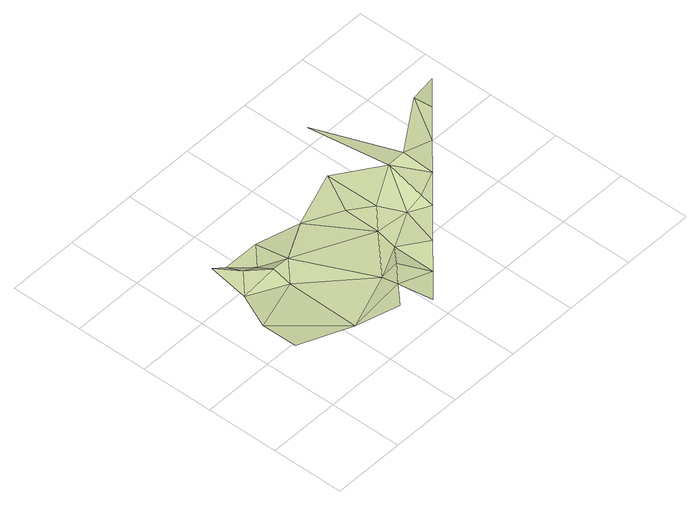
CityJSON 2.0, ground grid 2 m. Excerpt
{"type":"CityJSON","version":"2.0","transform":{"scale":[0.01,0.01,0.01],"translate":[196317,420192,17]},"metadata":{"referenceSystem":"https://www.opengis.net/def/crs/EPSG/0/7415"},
"CityObjects":{
"landuse1":{"type":"LandUse","attributes":{"3df_class":"Terrain","bgt_fysiekvoorkomen":"erf","bgt_status":"bestaand","identificatienamespace":"NL.IMGeo","onbegroeidterreindeeloptalud":"false","relatievehoogteligging":0,"aantal_punten":0},"geometry":[{"type":"MultiSurface","lod":"1","boundaries":[[[0,1,2]],[[3,4,1]],[[0,3,1]],[[5,6,4]],[[7,5,4]],[[8,6,5]],[[7,4,3]],[[8,5,9]],[[5,7,9]],[[0,10,3]],[[0,11,12]],[[3,13,7]],[[7,13,9]],[[14,8,9]],[[0,12,10]],[[10,13,3]],[[14,9,13]],[[15,14,13]],[[16,10,12]],[[12,17,18]],[[19,13,10]],[[18,16,12]],[[20,10,16]],[[19,15,13]],[[20,16,18]],[[20,19,10]],[[19,21,15]],[[20,18,22]],[[23,19,20]],[[24,15,21]],[[25,21,19]],[[23,20,22]],[[25,19,23]],[[25,24,21]],[[23,22,26]],[[25,23,27]],[[24,25,27]],[[28,23,26]],[[28,27,23]],[[29,28,26]],[[29,27,28]],[[29,30,27]],[[27,30,31]],[[30,29,32]],[[32,33,30]],[[34,33,32]],[[34,35,33]]]}]}
},
"vertices":[
[222,128,93],[72,278,107],[72,178,109],[222,328,98],[122,378,99],[172,428,112],[122,478,124],[222,378,114],[172,478,91],[222,428,86],[372,178,106],[322,78,118],[372,128,118],[272,378,111],[272,478,90],[372,428,117],[422,178,114],[397,44,104],[472,110,97],[472,278,116],[472,228,99],[472,378,119],[546,177,98],[572,278,103],[522,478,128],[522,328,128],[621,243,112],[622,378,155],[622,278,122],[695,309,121],[672,378,158],[622,628,112],[770,376,125],[822,478,157],[844,442,135],[919,509,127]
]}
